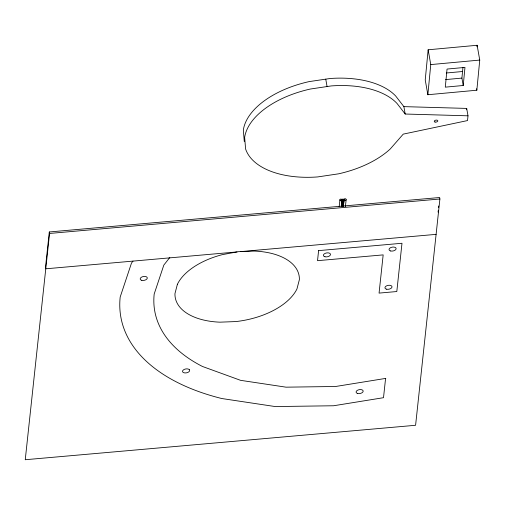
<?xml version="1.0" encoding="UTF-8"?>
<svg xmlns="http://www.w3.org/2000/svg" width="505" height="505" viewBox="0 0 505 505"><rect width="100%" height="100%" fill="white"/><g stroke="black" fill="none" stroke-linecap="round" stroke-linejoin="round"><path stroke-width="0.76" d="M341.992 199.791L341.923 199.645A1.042 0.859 6.1 0 0 341.367 199.153L341.109 199.077A1.042 0.859 6.1 0 0 339.941 200.106A1.042 0.859 6.1 0 0 341.569 200.643L341.765 200.491A1.042 0.859 6.1 0 0 341.986 199.866L342.933 198.882L344.075 199.652L343.318 206.678M344.063 199.702L344.151 199.873A1.042 0.859 6.1 0 0 345.881 200.163A1.042 0.859 6.1 0 0 345.401 198.743A1.042 0.859 6.1 0 0 344.075 199.652L343.305 206.337M428.145 49.787L425.235 79.923L427.855 94.732L476.84 90.218L479.75 60.076L477.13 45.273L428.145 49.787L430.765 64.589L427.855 94.732M463.224 85.496L464.972 67.411L447.045 69.065L445.296 87.15L463.224 85.496L461.911 78.092L462.933 67.544M476.985 46.82L477.13 45.273M466.557 109.768L466.696 108.411L403.886 106.631L395.743 96.089A81.002 44.352 -10 0 0 330.005 78.515L309.111 81.614A81.002 44.352 -10 0 0 243.334 130L244.287 141.57M468.002 115.815L467.523 120.569L403.255 134.122L390.232 148.994A81.002 44.352 -10 0 1 338.565 173.827L317.67 176.927A81.002 44.352 -10 0 1 245.6 148.975L244.647 137.398A81.002 44.352 -10 0 1 310.417 89.019L331.318 85.919A81.002 44.352 -10 0 1 397.056 103.493L405.199 114.029L468.002 115.815L466.696 108.411M49.301 231.965L49.566 233.449L25.25 459.727L415.59 425.279L439.905 198.995L439.64 197.518L49.301 231.965L45.5 267.328L45.766 268.805L236.996 251.932M339.177 206.741L339.922 199.765M341.317 206.065L341.651 202.966M341.386 206.21L341.986 199.866M341.513 206.412L342.055 200.012M341.696 206.589L342.182 200.214M342.011 205.939L342.365 200.384M342.27 206.015L342.592 200.517M342.541 206.034L343.122 200.605L343.974 200.138M342.807 205.989L343.387 200.567M343.11 204.531L343.274 202.978M342.964 206.671L343.627 200.472M343.16 206.526L343.829 200.321M345.388 206.671L346.14 199.696M385.58 378.422L383.51 397.694L333.571 405.761L275.231 406.563L221.815 398.533A230.078 125.985 -10 0 1 120.19 297.022L131.515 263.004L133.011 261.11M438.075 212.125L438.239 210.585M438.567 207.511L438.731 205.971M169.819 257.481L163.822 265.093L154.189 294.024A195.65 107.129 -10 0 0 202.461 366.472L240.607 380.341L286.032 387.171L335.642 386.489L385.814 378.384M430.765 64.589L479.75 60.076M446.306 73.004L462.706 71.495M445.549 79.601L461.911 78.092M49.566 233.449L439.905 198.995M240.935 251.585L436.105 234.358M476.575 88.735L476.84 90.218M403.886 106.631L405.199 114.029M325.757 79.146L327.063 86.551M318.605 250.625L317.525 260.681L383.169 254.886L379.066 293.102L396.81 291.536L401.993 243.265L318.605 250.625M177.388 284.296L174.964 293.575A62.879 34.435 -10 0 0 219.94 322.171L235.999 321.559A62.879 34.435 -10 0 0 296.953 288.948L299.37 279.669A62.879 34.435 -10 0 0 254.4 251.073L238.341 251.679L222.2 254.671A62.879 34.435 -10 0 0 177.388 284.296M189.274 369.622L188.756 369.256A3.592 1.97 -10 0 0 184.104 369.496A3.592 1.97 -10 0 0 182.911 372.179L183.429 372.545A3.592 1.97 -10 0 0 188.081 372.305A3.592 1.97 -10 0 0 189.274 369.622M435.064 122.059A1.799 0.985 -10 0 0 437.816 120.954A1.799 0.985 -10 0 0 435.253 120.316A1.799 0.985 -10 0 0 435.064 122.059M324.974 256.767A3.592 1.97 -10 0 0 330.485 254.558A3.592 1.97 -10 0 0 325.346 253.283A3.592 1.97 -10 0 0 324.974 256.767M390.624 250.972A3.592 1.97 -10 0 0 396.128 248.763A3.592 1.97 -10 0 0 390.996 247.488A3.592 1.97 -10 0 0 390.624 250.972M386.514 289.188A3.592 1.97 -10 0 0 392.025 286.979A3.592 1.97 -10 0 0 386.887 285.71A3.592 1.97 -10 0 0 386.514 289.188M357.666 393.483A3.592 1.97 -10 0 0 363.177 391.274A3.592 1.97 -10 0 0 358.045 389.999A3.592 1.97 -10 0 0 357.666 393.483M141.785 280.332A3.592 1.97 -10 0 0 147.296 278.122A3.592 1.97 -10 0 0 142.157 276.847A3.592 1.97 -10 0 0 141.785 280.332"/></g></svg>
